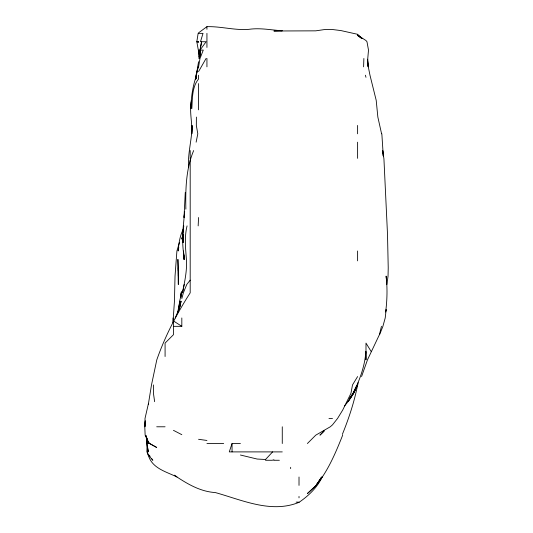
<?xml version="1.0" encoding="UTF-8"?>
<svg xmlns="http://www.w3.org/2000/svg" width="533" height="533" viewBox="0 0 533 533"><rect width="100%" height="100%" fill="white"/><g stroke="black" fill="none" stroke-linecap="round" stroke-linejoin="round"><path stroke-width="0.8" d="M153.457 384.933L153.444 393.301L154.63 401.675M185.271 192.4L184.012 217.517L184.665 211.428L182.559 234.26L182.786 242.628L182.806 234.26L183.738 225.885C181.98 237.005 182.526 248.325 184.518 259.371L183.445 250.996L183.792 259.371L183.778 254.807M182.786 242.628L182.819 234.26M178.382 276.114L178.328 284.482L177.909 259.371L178.289 270.784M196.391 117.067L196.331 125.435L197.803 133.81L196.124 142.178M185.857 209.143C185.457 189.462 185.897 168.981 193.666 150.546M172.972 322.532L174.444 301.225L175.031 276.114L176.909 250.996L179.401 242.628M147.341 451.897L147.381 450.378M363.606 66.838L363.872 58.47M188.515 167.289C187.683 153.131 191.987 139.506 192.06 125.435L191.847 133.81C192.48 122.61 189.062 111.444 191.52 100.324L191.247 103.369M191.813 108.692C192.52 98.678 191.84 87.192 198.562 78.997L198.562 75.213M198.163 225.885L198.562 217.517M147.361 440.485L147.181 443.529L146.242 435.921M199.262 56.944L199.668 50.095L198.976 58.47M145.249 421.463L144.923 426.786L145.023 418.418L148.341 403.994M199.948 56.185L200.122 53.906M200.241 52.381L200.415 50.095L199.249 58.47M145.262 420.697L144.776 426.786L145.149 435.161L148.341 442.35L149.62 443.529L156.709 447.473L149.68 443.529L148.341 442.124L146.049 435.934M191.114 104.888L190.774 108.692C191.134 97.346 192.733 85.933 196.577 75.213L195.771 79.017L196.364 75.213L196.044 77.492M195.618 79.017L195.971 75.213L198.216 66.838L196.67 73.687M147.061 440.485L146.715 443.529L148.341 451.897L147.028 443.529L146.921 451.897L148.341 455.195L152.851 460.272L151.499 458.353M198.562 61.708L196.324 75.213M181.22 295.895L181.526 293.616M181.633 292.85L181.82 291.591L179.654 301.225L178.841 309.593L179.774 301.225L177.536 313.397M198.143 33.359L196.81 41.727L199.142 54.599M195.798 79.017L196.424 75.213L195.684 79.017M198.582 66.838L199.995 58.47L203.273 50.095L200.035 50.095L199.848 56.185L200.048 50.095L201.594 41.727L200.035 50.095L206.124 41.727L200.468 41.727L203.02 33.359L198.562 33.359M187.07 225.885C184.305 236.905 185.564 248.211 186.41 259.371C187.196 270.711 184.651 281.817 182.439 292.85L184.211 284.482M357.763 384.933L358.149 382.647M179.255 309.593L180.707 301.225L179.241 309.593L181.1 301.225L178.755 309.593L175.217 317.968M178.768 247.192L178.175 250.996C178.768 243.694 179.781 236.232 183.105 229.616M385.599 311.878L386.152 309.593L385.212 317.968L382.901 326.336L379.583 334.711M183.012 234.26L181.82 239.084L182.946 234.26L182.886 242.628L182.559 234.26L183.066 241.109M381.468 326.336L379.396 334.711L367.484 359.822L361.574 376.565M385.672 311.878C387.178 300.106 387.518 287.96 386.092 276.114L386.891 284.482L388.044 276.114L388.224 267.739L387.504 234.26L383.933 158.921L382.721 150.546L383.167 155.876M148.341 404.347L151.492 384.933L156.802 359.822C165.083 336.136 176.67 313.904 190.194 292.85L190.194 159.867M181.82 298.58L183.359 292.85L186.757 284.482L190.194 280.151M240.416 443.529L232.048 443.529L229.283 451.897L282.27 451.897M342.679 435.161C335.657 452.764 328.235 470.599 316.116 485.383L307.388 493.591L315.756 485.896L321.612 477.015L316.116 485.383L322.119 477.015C317.295 487.535 308.707 495.623 299.339 502.126M342.353 434.395C348.849 418.372 354.318 401.902 357.61 384.933L353.572 393.301L347.929 401.675L353.599 393.301L357.61 384.933M357.61 383.633C361.92 373.393 365.118 362.573 365.898 351.447L365.984 359.822L365.984 343.079L371.135 351.447M357.61 385.013C354.265 392.528 350.068 399.73 344.545 405.86M198.562 71.582L206.078 58.47M357.61 376.565L352.506 384.933L350.954 393.301L342.712 410.044L337.589 418.418L332.499 424.848L330.28 426.786L315.756 435.161L307.388 443.529M279.365 460.272L273.902 460.272L273.902 459.786L272.17 460.272L265.534 460.272L265.534 459.486L272.623 451.897M324.124 430.764L319.947 435.161L324.124 431.21M198.562 32.833L206.937 26.67C220.955 26.277 234.693 30.488 248.791 29.348C259.997 27.696 271.117 30.021 282.27 30.794L273.902 30.994L315.756 30.841L324.124 29.615L332.499 29.522L340.867 30.568L357.61 34.299L362.167 38.543M299.013 502.333C271.19 513.705 242.155 500.027 215.305 492.559C201.114 491.706 188.602 484.67 177.003 477.015C166.303 471.678 152.198 468.52 148.341 455.322M173.452 326.336L181.82 326.336L181.82 317.968M328.968 418.418L332.499 418.418M156.709 426.786L165.083 426.786M206.937 443.529L223.68 443.529M296.128 502.126L299.013 502.126M265.534 459.486L257.159 459.046L240.416 455.015M198.562 439.292L206.937 440.465M173.452 430.338L181.82 434.681M362.12 38.642L357.61 35.145L365.984 40.528L366.977 41.727L368.496 50.095L367.77 58.47L368.13 66.838L367.517 59.989M181.82 326.336L173.452 320.933L173.452 334.711L165.083 343.079L165.083 356.51M357.61 35.524L359.542 36.937M174.637 475.143L177.003 477.015M357.61 35.145L361.287 38.183M149.24 455.162L150.146 456.435M146.002 435.921L148.341 443.529L147.141 438.965M365.352 75.213L365.984 77.305M147.541 452.617L148.341 455.495M381.588 133.81L377.85 117.067L376.198 100.324L369.975 75.213L368.296 66.838L367.464 59.23M199.036 53.14L198.562 50.095L199.056 56.944M381.841 133.81L383.28 155.876M173.058 317.968L173.272 322.532M178.242 267.739L178.289 276.114M357.61 125.435L357.61 133.81M357.61 142.178L357.61 158.348M357.61 250.996L357.61 260.87M299.013 477.015L299.013 485.383M299.013 496.416L299.013 497.835M290.645 467.301L290.645 468.64M282.27 426.786L282.27 443.529M232.048 443.529L232.048 451.897M206.937 26.67L206.937 29.288M206.937 33.359L206.937 47.444M206.937 58.47L206.937 66.838M198.562 83.581L198.562 109.851M190.194 150.546L190.194 158.921M181.12 292.85L180.84 297.421L181.12 292.85M357.07 384.933L353.132 393.301L349.242 398.95L353.019 393.301L357.07 384.933M198.562 41.727L196.81 41.727L198.562 42.32L198.562 41.727"/></g></svg>
